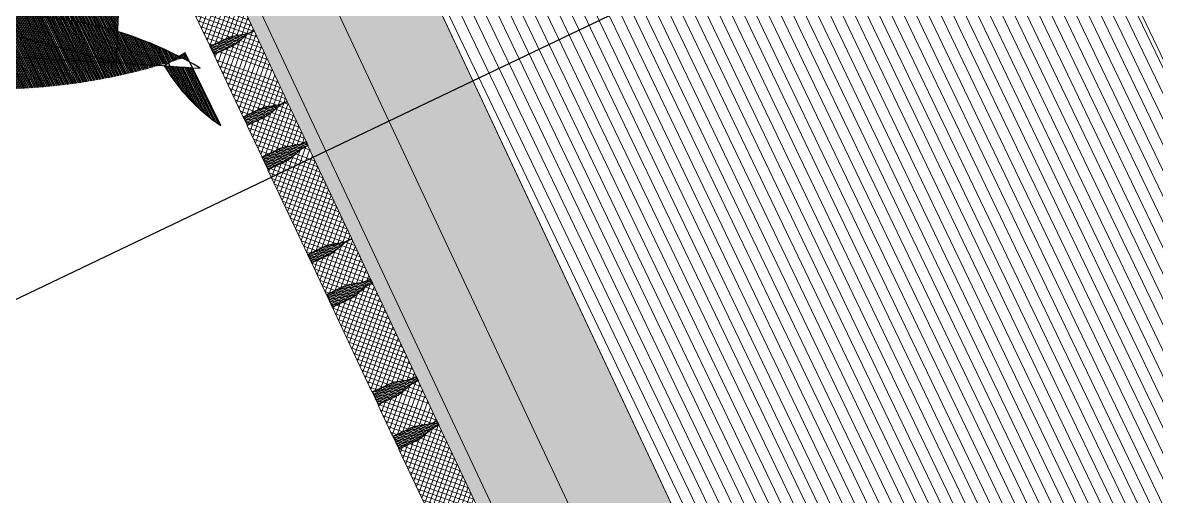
# Model space of a CAD drawing. Header units: metres. Extents: x 679304 to 680626, y 2747329 to 2750056.
# Drawn here: x 679517.434 to 679519.867, y 2747481.943 to 2747482.96 of the extents above; entities that cross this region are included whole.
import ezdxf

# ---------------------------------------------------------------- set-up
doc = ezdxf.new("R2010")
doc.units = ezdxf.units.M
doc.layers.add('-aux', color=50, linetype='Continuous', plot=False)
for name, color, linetype, lineweight in [('02-L-projecció', 6, 'Continuous', 5), ('02-L-seccionat', 4, 'Continuous', 5), ('3-TR Formigó', 252, 'Continuous', 0), ('3-TR terra compactada', 45, 'Continuous', 0), ('3-TR Tot-u', 37, 'Continuous', 0)]:
    doc.layers.add(name, color=color, linetype=linetype, lineweight=lineweight)
doc.layers.add('02-L-SEC-View 1', color=7, linetype='Continuous')
doc.layers.add('3-TR tot_u', color=8, linetype='Continuous', lineweight=5, true_color=0x787878)
doc.layers.add('EIT_3 TR sorra', color=9, linetype='Continuous', true_color=0xd8ceb0)
doc.layers.add('SL_TREE_PROSOPIS_CINERARIA', color=66, linetype='Continuous', true_color=0x5f7f00)
picture_1 = doc.add_image_def('image2.png', size_in_pixel=(716, 586))
pattern_1 = [(43.98579928974752, (48.00977347651496, -103.0676304618828), (0.0019272751255601, 0.0066038919240475), [0.0085328125000001, -0.0017065625, 0, -0.0017065625])]
pattern_2 = [(44.99999999999999, (32.84108297294006, -1.906154672149568), (-0.0067351920908019, 0.0067351920908019), []), (134.9999999999999, (32.84108297294006, -1.906154672149568), (-0.0067351920908019, -0.0067351920908019), [])]
pattern_3 = [(43.98579928974752, (47.68358356785029, -103.06508704531), (0.0019272751255601, 0.0066038919240475), [0.0085328125000001, -0.0017065625, 0, -0.0017065625])]
pattern_4 = [(360, (-2890.967729284815, -1231.398435838518), (-4e-16, 0.003175), [])]
pattern_5 = [(360, (-2888.447405126049, -1231.461885167921), (-4e-16, 0.003175), [])]
pattern_6 = [(360, (-2889.879779849909, -1231.418880007986), (-4e-16, 0.003175), [])]

# ---------------------------------------------------------------- blocks, each defined once
blk = doc.blocks.new('General Section WaterFalls')
at = {"layer": '3-TR Formigó'}
h = blk.add_hatch(dxfattribs=at)
h.set_pattern_fill('ANSI37', color=256, scale=0.003, angle=-18.27604261022104, style=0)
h.set_pattern_definition(pattern_2)
edge = h.paths.add_edge_path()
edge.add_line((77.05624733446166, -33.07512124394998), (77.05631123880637, -33.06692571439929))
edge.add_arc((77.00789515161885, -33.06654819613323), 0.0484175584946718, -0.4467466283651467, 15.55227254300524)
edge.add_line((77.05453996174037, -33.05356660671532), (77.04875521229322, -33.03278113534816))
edge.add_arc((77.1038075289689, -33.01745967613533), 0.0571445946602287, 179.5532509293158, 195.5522700439978, ccw=False)
edge.add_line((77.0466646719724, -33.01701411092654), (77.04698533001175, -32.97589008715031))
edge.add_line((77.04698532959446, -32.97589008649811), (77.04618814864735, -32.97588387099088))
edge.add_line((77.04618814913556, -32.97588387178257), (77.04619473005836, -32.97503982164255))
edge.add_line((77.04619472986087, -32.97503982135095), (76.84662934760293, -32.97348373821008))
edge.add_line((76.84662934718654, -32.97348373755813), (76.8466227649768, -32.97432778825392))
edge.add_line((76.8466227655299, -32.97432778961957), (76.84582558505225, -32.9743215708346))
edge.add_line((76.84582558507098, -32.97432157001458), (76.84550492688969, -33.01544559570553))
edge.add_arc((76.78836206905542, -33.01500003528782), 0.0571445945339037, -16.445762793266, -0.44674364543789125, ccw=False)
edge.add_line((76.84316877368838, -33.03117810306139), (76.83706060381743, -33.05187084523386))
edge.add_arc((76.88349730614571, -33.0655782232061), 0.0484175534240547, 163.5542355793744, 179.5532547029849)
edge.add_line((76.83508122386411, -33.06520070671104), (76.83501732058525, -33.07339623563294))
edge.add_line((76.83501732023433, -33.07339623547159), (77.05624733438516, -33.07512124333017))
h = blk.add_hatch(dxfattribs=at)
h.set_pattern_fill('ANSI37', color=256, scale=0.003, angle=-18.27604261022104, style=0)
h.set_pattern_definition(pattern_2)
edge = h.paths.add_edge_path()
edge.add_line((77.16120722936466, -33.07593965227716), (77.1612711342621, -33.06774412290901))
edge.add_arc((77.11285504233092, -33.0673666074872), 0.0484175634033132, -0.4467438658289859, 15.55227527998455)
edge.add_line((77.15949985617772, -33.05438501387835), (77.15371510669507, -33.03359954298986))
edge.add_arc((77.20876742014661, -33.01827808702365), 0.0571445906871269, 179.5532502593328, 195.5522693413966, ccw=False)
edge.add_line((77.15162456640974, -33.01783251995221), (77.15194522452416, -32.97670849669116))
edge.add_line((77.1519452240318, -32.9767084964551), (77.15114804274897, -32.97670227936581))
edge.add_line((77.15114804264158, -32.97670227987692), (77.1511546244842, -32.97585822955028))
edge.add_line((77.1511546256952, -32.97585822921246), (77.07785905967391, -32.97528671810626))
edge.add_line((77.07785905897617, -32.97528671799228), (77.07785247673095, -32.97613076916675))
edge.add_line((77.07785247685388, -32.97613076958806), (77.07705529556287, -32.97612454955367))
edge.add_line((77.07705529546365, -32.97612454951741), (77.07673463769312, -33.01724857730561))
edge.add_arc((77.01959179108962, -33.01680301502347), 0.0571445841313688, -16.44576432809248, -0.44674519530951784, ccw=False)
edge.add_line((77.07439848408103, -33.03298108186573), (77.0682903148024, -33.0536738252146))
edge.add_arc((77.11472701421008, -33.06738120457158), 0.0484175513716403, 163.5542329003365, 179.5532520194679)
edge.add_line((77.06631093425676, -33.06700368598104), (77.06624703175171, -33.07519921515849))
edge.add_line((77.06624703248961, -33.07519921427593), (77.16120722926696, -33.07593965168599))
h = blk.add_hatch(dxfattribs=at)
h.set_pattern_fill('ANSI37', color=256, scale=0.003, angle=-18.27604261022104, style=0)
h.set_pattern_definition(pattern_2)
edge = h.paths.add_edge_path()
edge.add_line((77.39243694022298, -33.07774263760075), (77.39250084456769, -33.06954710805006))
edge.add_arc((77.34408475831151, -33.06916959071532), 0.0484175586054961, -0.4467466705454594, 15.55227246631219)
edge.add_line((77.3907295675017, -33.05618800036609), (77.38494481805454, -33.03540252899893))
edge.add_arc((77.43999713566154, -33.02008107025176), 0.0571445944009922, 179.553250484846, 195.5522696561451, ccw=False)
edge.add_line((77.38285427819937, -33.01963550457731), (77.38317493623873, -32.97851148080108))
edge.add_line((77.3831749362871, -32.97851148108021), (77.38237775533999, -32.97850526557298))
edge.add_line((77.3823777558282, -32.97850526403636), (77.382384336751, -32.97766121389634))
edge.add_line((77.38238433655351, -32.97766121430323), (77.18281895429557, -32.97610513116236))
edge.add_line((77.18281895387916, -32.9761051312089), (77.18281237166944, -32.97694918190469))
edge.add_line((77.18281237175688, -32.97694918280468), (77.18201519127925, -32.97694296401971))
edge.add_line((77.18201519129798, -32.97694296389818), (77.18169453311666, -33.01806698958913))
edge.add_arc((77.12455167481674, -33.01762142917141), 0.0571445946447279, -16.445762796994018, -0.44674368117648555, ccw=False)
edge.add_line((77.17935837991536, -33.03379949741066), (77.17325021004443, -33.05449223958312))
edge.add_arc((77.21968691144139, -33.06819961732254), 0.0484175534240547, 163.5542355793744, 179.5532547029849)
edge.add_line((77.17127083055675, -33.06782210059464), (77.1712069272779, -33.07601762951654))
edge.add_line((77.17120692599563, -33.07601762888953), (77.39243694014648, -33.07774263674811))
h = blk.add_hatch(dxfattribs=at)
h.set_pattern_fill('ANSI37', color=256, scale=0.003, angle=-18.27604261022104, style=0)
h.set_pattern_definition(pattern_2)
edge = h.paths.add_edge_path()
edge.add_line((77.49739683466032, -33.07856104616076), (77.49746073955775, -33.07036551679261))
edge.add_arc((77.4490446485579, -33.06998800113797), 0.048417563292489, -0.4467438236486732, 15.55227535667759)
edge.add_line((77.49568946240468, -33.05700640659779), (77.48990471292205, -33.03622093570931))
edge.add_arc((77.54495702590793, -33.02089948020876), 0.0571445904278904, 179.553249814863, 195.5522689535439, ccw=False)
edge.add_line((77.48781417310238, -33.02045391360298), (77.48813483121678, -32.97932989034193))
edge.add_line((77.48813483072445, -32.97932989057154), (77.48733764944161, -32.97932367348224))
edge.add_line((77.48733764933422, -32.97932367329486), (77.48734423117685, -32.97847962296823))
edge.add_line((77.48734423145652, -32.9784796233289), (77.41404866543523, -32.97790811222269))
edge.add_line((77.41404866473749, -32.97790811117739), (77.41404208249227, -32.97875216235186))
edge.add_line((77.41404208308086, -32.97875216323883), (77.41324490178985, -32.97874594320444))
edge.add_line((77.41324490122497, -32.97874594246969), (77.41292424345444, -33.01986997025789))
edge.add_arc((77.35578139638528, -33.01942440960556), 0.0571445840205445, -16.445764324364518, -0.4467451595709804, ccw=False)
edge.add_line((77.41058809030801, -33.0356024755165), (77.40447992102938, -33.05629521886537))
edge.add_arc((77.45091662043706, -33.07000259868801), 0.0484175513567676, 163.5542323495689, 179.5532514948844)
edge.add_line((77.40250054048374, -33.06962507963181), (77.4024366379787, -33.07782060880926))
edge.add_line((77.40243663731962, -33.07782060862519), (77.49739683409696, -33.07856104603525))
h = blk.add_hatch(dxfattribs=at)
h.set_pattern_fill('ANSI37', color=256, scale=0.003, angle=-18.27604261022104, style=0)
h.set_pattern_definition(pattern_2)
edge = h.paths.add_edge_path()
edge.add_line((77.71862684981897, -33.08028605370783), (77.71869075416367, -33.07209052415713))
edge.add_arc((77.6702746679075, -33.07171300728806), 0.0484175586054961, -0.4467466705454594, 15.55227246631219)
edge.add_line((77.71691947756335, -33.05873141717166), (77.71113472811619, -33.0379459458045))
edge.add_arc((77.76618704525754, -33.02262448798865), 0.0571445946602287, 179.5532509293158, 195.5522700439978, ccw=False)
edge.add_line((77.70904418826103, -33.02217892091722), (77.70936484630039, -32.98105489714098))
edge.add_line((77.70936484634876, -32.98105489742011), (77.70856766540165, -32.98104868191288))
edge.add_line((77.70856766495854, -32.98104868223891), (77.70857424588132, -32.98020463209889))
edge.add_line((77.70857424521817, -32.98020463250578), (77.50900886296024, -32.97864854936491))
edge.add_line((77.50900886300951, -32.97864854871296), (77.50900228079978, -32.97949259940875))
edge.add_line((77.50900228088722, -32.9794926000759), (77.50820510040958, -32.97948638129093))
edge.add_line((77.50820510135964, -32.97948637977242), (77.50788444317833, -33.02061040546337))
edge.add_arc((77.45074158534408, -33.02016484597698), 0.0571445946447279, -16.445762796994018, -0.44674368117648555, ccw=False)
edge.add_line((77.50554828951135, -33.03634291421622), (77.49944011964043, -33.05703565638868))
edge.add_arc((77.54587682057172, -33.07074303366244), 0.0484175534240547, 163.5542355793744, 179.5532547029849)
edge.add_line((77.49746073968709, -33.0703655180987), (77.49739683640821, -33.0785610470206))
edge.add_line((77.49739683512598, -33.07856104662642), (77.71862684927682, -33.08028605448499))
h = blk.add_hatch(dxfattribs=at)
h.set_pattern_fill('ANSI37', color=256, scale=0.003, angle=-18.27604261022104, style=0)
h.set_pattern_definition(pattern_2)
edge = h.paths.add_edge_path()
edge.add_line((77.82358674425632, -33.08110446343198), (77.82365064915373, -33.07290893406384))
edge.add_arc((77.77523455768824, -33.0725314184092), 0.048417563292489, -0.4467438236486732, 15.55227535667759)
edge.add_line((77.82187937153503, -33.05954982480034), (77.81609462205238, -33.03876435391186))
edge.add_arc((77.87114693596959, -33.02344289724715), 0.0571445906871269, 179.5532502593328, 195.5522693413966, ccw=False)
edge.add_line((77.81400408130139, -33.02299733133987), (77.81432473941581, -32.98187330807882))
edge.add_line((77.8143247407861, -32.98187330691144), (77.81352755950327, -32.98186708982214))
edge.add_line((77.81352755939588, -32.98186709033326), (77.8135341412385, -32.98102304000662))
edge.add_line((77.81353414058685, -32.98102304036729), (77.74023857456557, -32.98045152926109))
edge.add_line((77.74023857433347, -32.98045152891428), (77.74023199208825, -32.98129558008875))
edge.add_line((77.74023199314252, -32.98129557957873), (77.73943481185151, -32.98128935954434))
edge.add_line((77.73943481128663, -32.98128936067224), (77.7391141535161, -33.02241338846044))
edge.add_arc((77.68197130598128, -33.02196782664396), 0.0571445840205445, -16.445764324364518, -0.4467451595709804, ccw=False)
edge.add_line((77.73677799943835, -33.03814589278772), (77.73066983015971, -33.05883863613659))
edge.add_arc((77.77710652956739, -33.07254601549357), 0.0484175513716403, 163.5542329003365, 179.5532520194679)
edge.add_line((77.72869045007974, -33.07216849690303), (77.72862654757469, -33.08036402608048))
edge.add_line((77.72862654738128, -33.08036402636208), (77.82358674415862, -33.08110446377214))
h = blk.add_hatch(dxfattribs=at)
h.set_pattern_fill('ANSI37', color=256, scale=0.003, angle=-18.27604261022104, style=0)
h.set_pattern_definition(pattern_2)
edge = h.paths.add_edge_path()
edge.add_line((77.9910728149116, -33.08241041144356), (77.99113671734159, -33.07421488175093))
edge.add_arc((77.94272063067181, -33.07383735710755), 0.0484175588259012, -0.4467548583182131, 15.55226428892074)
edge.add_line((77.98936544265598, -33.06085577327758), (77.9835806926561, -33.04007030172788))
edge.add_arc((78.03863300709052, -33.02474884362891), 0.0571445913681291, 179.553251521265, 195.5522705699352, ccw=False)
edge.add_line((77.98149015195668, -33.02430327888578), (77.98181080955386, -32.98317925496352))
edge.add_line((77.9818108100444, -32.98317925469019), (77.98101362858004, -32.98317303852174))
edge.add_line((77.98101362865418, -32.98317303927615), (77.98102021060735, -32.98232898898603))
edge.add_line((77.98102021077648, -32.98232898814604), (77.8351987723149, -32.98119196511546))
edge.add_line((77.83519877167419, -32.98119196575135), (77.83519219178993, -32.98203601868634))
edge.add_line((77.83519219141454, -32.98203601781279), (77.83439500946028, -32.98202979755937))
edge.add_line((77.83439501048997, -32.98202979844063), (77.8340743524233, -33.02315382564064))
edge.add_arc((77.77693150332198, -33.02270826185122), 0.0571445854768251, -16.4457662394492, -0.44674710053658373, ccw=False)
edge.add_line((77.83173819817603, -33.03888633055612), (77.82563002981722, -33.05957907371837))
edge.add_arc((77.87206672783941, -33.07328645512462), 0.0484175508169804, 163.5542296133312, 179.5532487454264)
edge.add_line((77.82365064928308, -33.07290893374011), (77.82358674519494, -33.08110446288514))
edge.add_line((77.82358674425632, -33.08110446343198), (77.99107281523855, -33.08241041187799))
h = blk.add_hatch(dxfattribs=at)
h.set_pattern_fill('ANSI37', color=256, scale=0.003, angle=-18.27604261022104, style=0)
h.set_pattern_definition(pattern_2)
edge = h.paths.add_edge_path()
edge.add_line((78.08603301411495, -33.08315085759387), (78.0860969176108, -33.07495532727244))
edge.add_arc((78.03768082801253, -33.07457781210542), 0.0484175617409496, -0.4467432331243982, 15.55227589592591)
edge.add_line((78.08432563999668, -33.06159621849656), (78.07854089091661, -33.04081074676024))
edge.add_arc((78.1335931988433, -33.02548928954639), 0.0571445858477103, 179.5532517960922, 195.5522709070236, ccw=False)
edge.add_line((78.0764503502287, -33.02504372503609), (78.07677100833902, -32.98391970030249))
edge.add_line((78.07677100878207, -32.983919700142), (78.07597382775583, -32.98391348264704))
edge.add_line((78.07597382739186, -32.98391348263249), (78.07598040927405, -32.98306943329972))
edge.add_line((78.07598040951416, -32.98306943336502), (78.00268484319673, -32.98249792167061))
edge.add_line((78.00268484232947, -32.98249792214483), (78.0026782609686, -32.98334197361136))
edge.add_line((78.00267826206982, -32.98334197374061), (78.00188108074333, -32.9833357541849))
edge.add_line((78.00188108021393, -32.98333575390279), (78.00156042155497, -33.02445977992639))
edge.add_arc((77.94441756326705, -33.02401421731338), 0.0571445959901842, -16.44576470835051, -0.44674558640332407, ccw=False)
edge.add_line((77.99922426743433, -33.04019228718244), (77.99311609774492, -33.06088502843405))
edge.add_arc((78.03955280361697, -33.0745924054645), 0.0484175573381641, 163.5542381880124, 179.5532572783804)
edge.add_line((77.99113671900705, -33.07421489059925), (77.99107281602025, -33.08241041863681))
edge.add_line((77.99107281537727, -33.08241041959263), (78.08603301403383, -33.08315085762333))
at = {"layer": '3-TR terra compactada'}
h = blk.add_hatch(dxfattribs=at)
h.set_pattern_fill('LINE', color=256, scale=0.0075)
h.set_pattern_definition([(360, (-1.593222050461918, -1.450000001117587), (0, 0.0238125), [])])
edge = h.paths.add_edge_path(flags=16)
edge.add_arc((87.91270721703766, -34.89102650922723), 0.0300000000000011, 0, 360)
h.paths.add_polyline_path([(60.86794612370431, -34.06345526850782), (60.86794612370431, -34.8165326055605), (77.28848761087283, -34.81653260439634), (77.28848760994151, -35.96653260430321), (94.02980208816007, -35.96653260337189), (94.02346620196477, -34.53352967253886), (88.77741158520803, -34.42881766473874), (88.7764219455421, -34.4783984052483), (88.67512278445065, -34.85645277681761), (84.06023222394288, -34.76436978625134), (83.96552849235012, -34.41241660504602), (83.95774579746649, -34.38224918977358), (83.95875280490145, -34.33179827523418), (79.98875382728875, -34.25026744417846), (79.98875382775441, -35.78771875007078), (77.43852502759546, -35.78771875007078), (77.43852502852678, -35.43748732609675), (78.61814005719498, -35.43770227907226), (78.05505687510595, -33.4629564518109), (67.10211191978306, -33.3788115279749), (67.01179703883827, -33.17811179091223), (66.85097349714488, -33.17687627975829), (63.56725041614845, -33.15126436809078), (63.56725041707978, -34.70336046814919), (61.01713174395263, -34.70336046768352), (61.0171317444183, -34.35336060426198), (62.10765844490379, -34.35336060402915), (61.58575402200222, -32.50950451311656), (50.68157043308019, -32.42573419259861), (50.59114177431911, -32.2250335814897), (50.42511908290908, -32.2237581287045), (47.14811543934047, -32.19819437991828), (47.14721526950597, -33.38156245509163), (44.99754665372893, -33.38156245509163), (44.99754665279761, -33.03156259073876), (45.56926759378984, -33.03156259120442), (45.14311256445944, -31.55625739693642), (34.2616229839623, -31.47266142093577), (34.17091776337475, -31.2719586850144), (34.00475173024461, -31.27068213094026), (30.72633214015514, -31.24511096207425), (30.72633214108646, -32.37863686797209), (28.57621343620122, -32.37863686820492), (28.57621343526989, -32.02863700361922), (29.14793437626213, -32.02863700361922), (28.72177934786305, -30.55333180958405), (17.8412764519453, -30.4697434140835), (17.68143947003409, -31.50181839196012), (28.27606689184904, -31.50181839149445), (28.27606689091772, -32.61037793336436), (44.44740463607013, -32.61037793196738), (44.44740463700145, -34.06345526920631)])
at = {"layer": '3-TR Tot-u'}
h = blk.add_hatch(dxfattribs=at)
h.set_pattern_fill('EARTH', color=256, scale=0.005, angle=-84.07414778341365)
h.set_pattern_definition([(275.9258522165863, (77.13697146251798, -24.04769780486822), (0.0348582512672567, -0.0283024260194916), [0.03175, -0.03175]), (275.9258522165863, (77.14881408959627, -24.04646858759225), (0.0348582512672567, -0.0283024260194916), [0.03175, -0.03175]), (275.9258522165863, (77.16065671667457, -24.04523937008344), (0.0348582512672567, -0.0283024260194916), [0.03175, -0.03175]), (5.925852216586345, (77.16501399874687, -24.04877717373893), (0.0283024260194916, 0.0348582512672567), [0.03175, -0.03175]), (5.925852216586345, (77.16624321555719, -24.06061980058439), (0.0283024260194916, 0.0348582512672567), [0.03175, -0.03175]), (5.925852216586345, (77.16747243283316, -24.07246242766269), (0.0283024260194916, 0.0348582512672567), [0.03175, -0.03175])])
h.paths.add_polyline_path([(67.01179703883827, -33.17811179091223), (67.10211191978306, -33.3788115279749), (78.05505687510595, -33.4629564518109), (78.8385478113778, -33.468975543743), (78.83854823606089, -33.26896964525804)])
at = {"layer": '3-TR tot_u'}
h = blk.add_hatch(dxfattribs=at)
h.set_pattern_fill('AR-CONC', color=256, scale=0.00025, angle=90.27678088138285)
h.set_pattern_definition([(158.5528234916038, (32.84110989002511, -1.956058996263891), (-0.0107141402033441, 0.0444470353765646), [0.0047625, -0.0523874999999999]), (103.5528234916037, (32.84110989002511, -1.956058996263891), (-0.042478511822929, -0.0235505220209913), [0.00381, -0.0419101460424999]), (209.0042681916038, (32.84021704876796, -1.952355089364573), (-0.0531926501422366, 0.0208965138611374), [0.0040475022, -0.0445225611499999]), (154.7370234916037, (32.82906990079209, -1.960099867545068), (-0.0115985479610558, 0.0675920588494506), [0.00714375, -0.0785812499999999]), (205.1883811016037, (32.82810335047543, -1.954467203235253), (-0.0775261334246027, 0.036585164494883), [0.006071255785, -0.0667839020399999]), (99.73697466160377, (32.82906990079209, -1.960099867545068), (-0.0775261334227856, 0.036585164499046), [0.0057149917675, -0.0628649329799999]), (129.5528234916037, (32.83005946315825, -1.953069656156003), (0.0121775151173545, 0.0440684300330318), [0.0047625, -0.0523875]), (74.55282349160389, (32.83005946315825, -1.953069656156003), (-0.0485699864642681, -3.6222662037e-06), [0.00381, -0.0419099999999999]), (180.0042684916038, (32.8310742569156, -1.949397285934537), (-0.0363924715453394, 0.0440648076110835), [0.0040475022, -0.0445224844]), (146.0528234916037, (32.84110989002511, -1.956058996263891), (-0.0202858755293875, -0.0059938829911168), [0, -0.041402, 0, -0.042545, 0, -0.04206875]), (116.0528234916039, (32.84110989002511, -1.956058996263891), (-0.0290587158829416, 0.0078679387732416), [0, -0.024257, 0, -0.0404494999999999, 0, -0.01603375]), (76.05282349160386, (32.8456154614687, -1.969483585096895), (-0.0094277576651399, 0.0325917034802938), [0, -0.0158749999999999, 0, -0.0495299999999999, 0, -0.0657224999999997]), (66.05282349160387, (32.84763589780778, -1.975503579946234), (-0.0178091657507202, 0.033085210695806), [0, -0.0206375, 0, -0.032893, 0, -0.0466725])])
h.paths.add_polyline_path([(67.01179703883827, -33.17811179091223), (78.83854823606089, -33.26896964525804), (78.83851596619932, -33.0877172886394), (78.33694454329088, -33.08771506906487), (78.32469015056267, -33.11501755425707), (66.94360577082261, -33.02758349198848)])
at = {"layer": 'EIT_3 TR sorra'}
h = blk.add_hatch(dxfattribs=at)
h.set_pattern_fill('ANSI36', color=256, scale=0.001075, angle=-1.014200710252469, style=0, double=1)
h.set_pattern_definition([(43.98579928974752, (47.34739396208897, -103.0624656509608), (0.0019272751255601, 0.0066038919240475), [0.0085328125000001, -0.0017065625, 0, -0.0017065625])])
edge = h.paths.add_edge_path()
edge.add_line((77.06624700454995, -33.07520271325484), (77.05624731057802, -33.07512474247005))
edge.add_line((77.05624730978161, -33.07512474106625), (77.05631121187997, -33.06692921126409))
edge.add_arc((77.00789513159543, -33.06655169092119), 0.0484175527940736, -0.4467514048749425, 15.55226774490095)
edge.add_line((77.05453993659467, -33.05357010639273), (77.04875518709974, -33.03278463108661))
edge.add_arc((77.10380749683827, -33.01746317278594), 0.0571445873641418, 179.5532512957519, 195.5522704501285, ccw=False)
edge.add_line((77.04666464682668, -33.01701760757715), (77.04698533264337, -32.97589008662438))
edge.add_line((77.04698533238843, -32.97589008626528), (77.07705529680524, -32.97612455237189))
edge.add_line((77.07705529686064, -32.97612455300987), (77.07673461008864, -33.01725207462793))
edge.add_arc((77.01959175569937, -33.01680651167408), 0.0571445907335047, -16.445765473899826, -0.44674634346989706, ccw=False)
edge.add_line((77.07439845567569, -33.03298458154313), (77.06829028734829, -33.05367732275416))
edge.add_arc((77.11472698114812, -33.06738470075652), 0.0484175461207508, 163.5542325475676, 179.5532516927069)
edge.add_line((77.06631090771407, -33.06700718170032), (77.06624700429327, -33.07520271253693))
edge.add_line((77.06624700454995, -33.07520271325484), (77.05624731057802, -33.07512474247005))
h = blk.add_hatch(dxfattribs=at)
h.set_pattern_fill('ANSI36', color=256, scale=0.001075, angle=-1.014200710252469, style=0, double=1)
h.set_pattern_definition([(43.98579928974752, (47.45235385606065, -103.0632840609178), (0.0019272751255601, 0.0066038919240475), [0.0085328125000001, -0.0017065625, 0, -0.0017065625])])
edge = h.paths.add_edge_path()
edge.add_line((77.17120689852163, -33.07602112228051), (77.16120720454971, -33.07594315149572))
edge.add_line((77.16120720468462, -33.0759431514889), (77.16127110678298, -33.06774762168674))
edge.add_arc((77.11285502603278, -33.06737010041252), 0.0484175527940736, -0.4467514048749425, 15.55226774490095)
edge.add_line((77.15949983056635, -33.05438851565123), (77.15371508107144, -33.03360304034511))
edge.add_arc((77.20876739080995, -33.01828158367425), 0.0571445873641418, 179.5532512957519, 195.5522704501285, ccw=False)
edge.add_line((77.15162454126403, -33.01783601846546), (77.15194522708072, -32.97670849751269))
edge.add_line((77.15194522729144, -32.97670849785209), (77.18201519170825, -32.9769429639587))
edge.add_line((77.18201519129798, -32.97694296366535), (77.18169450452598, -33.01807048528342))
edge.add_arc((77.12455165060237, -33.01762492163107), 0.0571445906226804, -16.445765470171693, -0.44674630773130275, ccw=False)
edge.add_line((77.1793583505787, -33.03380299033597), (77.1732501822513, -33.054495731547))
edge.add_arc((77.21968687605111, -33.06820310978219), 0.0484175462371067, 163.5542325431677, 179.5532516505266)
edge.add_line((77.17127080215141, -33.06782559142448), (77.17120689873062, -33.07602112226109))
edge.add_line((77.17120689852163, -33.07602112228051), (77.16120720454971, -33.07594315149572))
h = blk.add_hatch(dxfattribs=at)
h.set_pattern_fill('ANSI36', color=256, scale=0.001075, angle=-1.014200710252469, style=0, double=1)
h.set_pattern_definition(pattern_3)
edge = h.paths.add_edge_path()
edge.add_line((77.40243661077693, -33.07782410643995), (77.39243691680501, -33.07774613565516))
edge.add_line((77.39243691647425, -33.07774613564834), (77.39250081857261, -33.06955060584618))
edge.add_arc((77.34408473735675, -33.06917308457196), 0.0484175527940736, -0.4467514048749425, 15.55226774490095)
edge.add_line((77.39072954282165, -33.056191499345), (77.38494479332674, -33.03540602403888))
edge.add_arc((77.43999710353091, -33.02008456690237), 0.0571445876233784, 179.5532517402217, 195.5522708379812, ccw=False)
edge.add_line((77.38285425305367, -33.01963900099508), (77.38317493887035, -32.97851148004232))
edge.add_line((77.38317493814975, -32.97851148061454), (77.41324490256656, -32.97874594672116))
edge.add_line((77.41324490308762, -32.9787459471263), (77.41292421631562, -33.01987346874437))
edge.add_arc((77.35578136285766, -33.01942790579051), 0.0571445906226804, -16.445765470171693, -0.44674630773130275, ccw=False)
edge.add_line((77.41058806190267, -33.0356059751939), (77.40447989357527, -33.05629871640493))
edge.add_arc((77.45091658784077, -33.07000609440729), 0.0484175462371067, 163.5542325431677, 179.5532516505266)
edge.add_line((77.40250051300973, -33.06962857488543), (77.40243660958893, -33.07782410572204))
edge.add_line((77.40243661077693, -33.07782410643995), (77.39243691680501, -33.07774613565516))
h = blk.add_hatch(dxfattribs=at)
h.set_pattern_fill('ANSI36', color=256, scale=0.001075, angle=-1.014200710252469, style=0, double=1)
h.set_pattern_definition(pattern_3)
edge = h.paths.add_edge_path()
edge.add_line((77.49739681137724, -33.07856454444118), (77.49746071310851, -33.07036901500818))
edge.add_arc((77.44904462760314, -33.0699914987199), 0.0484175570857096, -0.4467455132575356, 15.55227354001481)
edge.add_line((77.495689435862, -33.05700990697369), (77.48990468780416, -33.03622443214217))
edge.add_arc((77.54495700215921, -33.02090297592804), 0.0571445922035584, 179.5532497589926, 195.5522688845016, ccw=False)
edge.add_line((77.48781414842233, -33.02045740839094), (77.48813483431816, -32.97932988942591))
edge.add_line((77.48813483351842, -32.97932989010587), (77.5082051026368, -32.97948638498962))
edge.add_line((77.50820510275662, -32.97948638442904), (77.50788441554245, -33.02061390590107))
edge.add_arc((77.45074156718329, -33.02016834262758), 0.0571445854768251, -16.4457662394492, -0.44674710053658373, ccw=False)
edge.add_line((77.50554826157168, -33.03634641109966), (77.49944009313373, -33.05703915227417))
edge.add_arc((77.5458767907694, -33.07074653590098), 0.0484175505247778, 163.554227419061, 179.553246562732)
edge.add_line((77.49746071128175, -33.07036901265383), (77.49739681011138, -33.07856454521445))
h = blk.add_hatch(dxfattribs=at)
h.set_pattern_fill('ANSI36', color=256, scale=0.001075, angle=-1.014200710252469, style=0, double=1)
h.set_pattern_definition(pattern_1)
edge = h.paths.add_edge_path()
edge.add_line((77.72862651990727, -33.08036752371118), (77.71862682593535, -33.08028955292639))
edge.add_line((77.71862682607025, -33.0802895524539), (77.71869072816861, -33.07209402265175))
edge.add_arc((77.67027464648709, -33.0717165004462), 0.0484175527940736, -0.4467514048749425, 15.55226774490095)
edge.add_line((77.71691945195198, -33.05873491615057), (77.71113470245707, -33.03794944084445))
edge.add_arc((77.76618701312691, -33.0226279841736), 0.0571445873641418, 179.5532512957519, 195.5522704501285, ccw=False)
edge.add_line((77.70904416264966, -33.02218241943047), (77.70936484846635, -32.98105489847769))
edge.add_line((77.70936484821141, -32.9810548981186), (77.73943481262822, -32.98128936422521))
edge.add_line((77.73943481268361, -32.98128936439753), (77.73911412591161, -33.02241688601559))
edge.add_arc((77.68197127245367, -33.02197132213041), 0.0571445906226804, -16.445765470171693, -0.44674630773130275, ccw=False)
edge.add_line((77.73677797196433, -33.03814939176664), (77.73066980363693, -33.05884213297766))
edge.add_arc((77.7771064969711, -33.0725495107472), 0.0484175462371067, 163.5542325431677, 179.5532516505266)
edge.add_line((77.72869042260572, -33.07217199262232), (77.72862651918493, -33.08036752345893))
edge.add_line((77.72862651990727, -33.08036752371118), (77.71862682593535, -33.08028955292639))
h = blk.add_hatch(dxfattribs=at)
h.set_pattern_fill('ANSI36', color=256, scale=0.001075, angle=-1.014200710252469, style=0, double=1)
h.set_pattern_definition(pattern_1)
edge = h.paths.add_edge_path()
edge.add_line((77.82358672097325, -33.08110796147957), (77.8236506227045, -33.07291243204658))
edge.add_arc((77.77523453719914, -33.07253491505981), 0.0484175569431325, -0.4467460378408971, 15.55227308225352)
edge.add_line((77.821879345458, -33.05955332447775), (77.81609459740015, -33.03876784964623))
edge.add_arc((77.87114691222087, -33.02344639273361), 0.0571445922035584, 179.5532497589926, 195.5522688845016, ccw=False)
edge.add_line((77.814004057087, -33.02300082542934), (77.81432474298283, -32.9818733064643))
edge.add_line((77.81432474311441, -32.98187330644578), (77.83439501223279, -32.98202980132952))
edge.add_line((77.83439501281828, -32.98202980239876), (77.8340743256041, -33.02315732387079))
edge.add_arc((77.77693147631362, -33.02271175989881), 0.0571445856194023, -16.445765772794118, -0.4467466560666935, ccw=False)
edge.add_line((77.83173817023635, -33.03888982790522), (77.8256300017984, -33.05958256907974))
edge.add_arc((77.87206669943407, -33.07328995363787), 0.0484175505099052, 163.5542268682935, 179.5532460381486)
edge.add_line((77.82365062087774, -33.07291243039072), (77.82358671970738, -33.08110796295134))
h = blk.add_hatch(dxfattribs=at)
h.set_pattern_fill('ANSI36', color=256, scale=0.001075, angle=-1.014200710252469, style=0, double=1)
h.set_pattern_definition(pattern_1)
edge = h.paths.add_edge_path()
edge.add_line((77.99107279023156, -33.08241390855983), (77.99113669369193, -33.07421837871709))
edge.add_arc((77.94272061204536, -33.07384086051025), 0.0484175525412939, -0.4467478355714436, 15.55227133748934)
edge.add_line((77.98936541611329, -33.06085927225649), (77.98358066809092, -33.0400737969463))
edge.add_arc((78.03863298380747, -33.02475233562291), 0.0571445943123871, 179.5532539535203, 195.5522730879312, ccw=False)
edge.add_line((77.98149012727661, -33.02430677320808), (77.98181081398174, -32.98317925401992))
edge.add_line((77.98181081283838, -32.9831792539917), (78.00188108155822, -32.98333575119581))
edge.add_line((78.00188108254224, -32.98333575134166), (78.00156039576207, -33.02446327001464))
edge.add_arc((77.94441753532737, -33.02401770581492), 0.0571445973673935, -16.445766153051807, -0.4467470114216212, ccw=False)
edge.add_line((77.9992242413573, -33.04019577754662), (77.99311607306538, -33.06088851827896))
edge.add_arc((78.03955276310444, -33.07459590025246), 0.0484175437761339, 163.5542276742587, 179.5532468264947)
edge.add_line((77.99113669199869, -33.07421837747097), (77.99107278946224, -33.08241390859964))
h = blk.add_hatch(dxfattribs=at)
h.set_pattern_fill('ANSI36', color=256, scale=0.001075, angle=-1.014200710252469, style=0, double=1)
h.set_pattern_definition([(62.26184189996857, (100.9186053201556, 214.9879540679976), (-0.0002408934137097, 0.0068751544213446), [0.0085328125000001, -0.0017065625, 0, -0.0017065625])])
h.paths.add_polyline_path([(66.94360577082261, -33.02758349198848), (78.32469014963135, -33.11501755425707), (78.3369145868346, -33.08511050045491), (66.94356673629954, -32.99634237657301)])
at = {"layer": '-aux'}
for points in [[(77.06624700454995, -33.07520271325484), (77.05624730978161, -33.07512474106625), (77.0563112120144, -33.06692921184004, 0.0699225111475427), (77.05453993659467, -33.05357010639273), (77.04875518707559, -33.03278463007882, -0.0699225111480096), (77.04666464682668, -33.01701760757715), (77.04698533238843, -32.97589008626528), (77.07705529686064, -32.97612455300987), (77.0767346099019, -33.01725207502022, -0.0699225111484148), (77.07439845567569, -33.03298458154313), (77.06829028762877, -33.05367732280866, 0.0699225111479849), (77.06631090771407, -33.06700718170032), (77.06624700454995, -33.07520271325484), (77.05624730978161, -33.07512474106625)], [(77.17120689852163, -33.07602112228051), (77.16120720468462, -33.0759431514889), (77.16127110645174, -33.06774762202986, 0.0699225111475427), (77.15949983056635, -33.05438851565123), (77.15371508151291, -33.03360303933732, -0.0699225111480096), (77.15162454126403, -33.01783601846546), (77.15194522729144, -32.97670849785209), (77.18201519129798, -32.97694296366535), (77.18169450433925, -33.01807048497721, -0.0699225111484148), (77.1793583505787, -33.03380299033597), (77.17325018206611, -33.05449573229998, 0.0699225111479849), (77.17127080215141, -33.06782559142448), (77.17120689852163, -33.07602112228051), (77.16120720468462, -33.0759431514889)], [(77.40243661077693, -33.07782410643995), (77.39243691647425, -33.07774613564834), (77.39250081824137, -33.06955060549081, 0.0699225111475427), (77.39072954282165, -33.056191499345), (77.38494479237124, -33.03540602419526, -0.0699225111480096), (77.38285425305367, -33.01963900099508), (77.38317493814975, -32.97851148061454), (77.41324490308762, -32.9787459471263), (77.41292421612889, -33.01987346820534, -0.0699225111484148), (77.41058806190267, -33.0356059751939), (77.40447989385575, -33.05629871645943, 0.0699225111479849), (77.40250051300973, -33.06962857488543), (77.40243661077693, -33.07782410643995), (77.39243691647425, -33.07774613564834)], [(77.49739681044593, -33.078564546071), (77.49739681137724, -33.07856454444118), (77.49746071314439, -33.07036901451648, 0.0699225111475427), (77.495689435862, -33.05700990697369), (77.48990468680859, -33.03622443275526, -0.0699225111480096), (77.48781414842233, -33.02045740839094), (77.48813483351842, -32.97932989010587), (77.50820510275662, -32.97948638442904), (77.50788441533223, -33.02061390667223, -0.0699225111484148), (77.50554826157168, -33.03634641109966), (77.49944009305909, -33.05703915213235, 0.0699225111479849), (77.49746071128175, -33.07036901265383), (77.49739681044593, -33.078564546071), (77.49739681137724, -33.07856454444118)], [(77.72862651990727, -33.08036752371118), (77.71862682607025, -33.0802895524539), (77.71869072830305, -33.07209402322769, 0.0699225111475427), (77.71691945195198, -33.05873491615057), (77.71113470336422, -33.0379494400695, -0.0699225111480096), (77.70904416264966, -33.02218241943047), (77.70936484821141, -32.9810548981186), (77.73943481268361, -32.98128936439753), (77.73911412572488, -33.02241688594222, -0.0699225111484148), (77.73677797196433, -33.03814939176664), (77.73066980345175, -33.05884213279933, 0.0699225111479849), (77.72869042260572, -33.07217199262232), (77.72862651990727, -33.08036752371118), (77.71862682607025, -33.0802895524539)], [(77.82358671911061, -33.08110796194524), (77.82358672097325, -33.08110796147957), (77.82365062274037, -33.07291243085638, 0.0699225111475427), (77.821879345458, -33.05955332447775), (77.81609459640458, -33.03876784956083, -0.0699225111480096), (77.814004057087, -33.02300082542934), (77.81432474311441, -32.98187330644578), (77.83439501281828, -32.98202980239876), (77.83407432492822, -33.02315732347779, -0.0699225111484148), (77.83173817023635, -33.03888982790522), (77.82563000218941, -33.05958256986924, 0.0699225111479849), (77.82365062087774, -33.07291243039072), (77.82358671911061, -33.08110796194524), (77.82358672097325, -33.08110796147957)], [(77.99107278930023, -33.08241390902549), (77.99107279023156, -33.08241390855983), (77.99113669293001, -33.07421837863512, 0.0699225111475427), (77.98936541611329, -33.06085927225649), (77.98358066845685, -33.04007379687391, -0.0699225111480096), (77.98149012727661, -33.02430677320808), (77.98181081283838, -32.9831792539917), (78.00188108254224, -32.98333575134166), (78.00156039604917, -33.02446326985955, -0.0699225111484148), (77.9992242413573, -33.04019577754662), (77.99311607237905, -33.06088851857931, 0.0699225111479849), (77.99113669199869, -33.07421837747097), (77.99107278930023, -33.08241390902549), (77.99107279023156, -33.08241390855983)]]:
    blk.add_lwpolyline(points, format="xyb", dxfattribs=at)
at = {"layer": '02-L-projecció'}
for points in [[(88.77741158520803, -34.42881766473874), (94.02346620196477, -34.53352967253886), (94.02980208816007, -35.96653260337189), (77.28848760994151, -35.96653260430321), (77.28848761087283, -34.81653260439634), (60.86794612370431, -34.8165326055605)], [(63.56725041614845, -33.15126436809078), (66.85097349714488, -33.17687627975829), (67.01179703883827, -33.17811179091223), (67.10211191978306, -33.3788115279749), (78.05505687510595, -33.4629564518109), (78.61814005719498, -35.43770227907226), (77.43852502852678, -35.43748732609675), (77.43852502759546, -35.78771875007078), (79.98875382775441, -35.78771875007078), (79.98875382728875, -34.25026744417846), (83.96552851935849, -34.3319335191045)], [(66.94360577082261, -33.02758349198848), (78.32469015056267, -33.11501755425707), (78.33697699988261, -33.08771344600245)], [(63.56722230277956, -33.15126161300578), (78.83854823606089, -33.26896964525804)], [(67.10211191978306, -33.3788115279749), (78.83854789985344, -33.46897554397583)]]:
    blk.add_lwpolyline(points, dxfattribs=at)
at = {"layer": '02-L-seccionat'}
for points in [[(77.05624733446166, -33.07512124394998), (77.05631123902276, -33.06692571425811, 0.0699225111487571), (77.05453996174037, -33.05356660671532), (77.04875521315262, -33.03278113435954, -0.0699225111482901), (77.0466646719724, -33.01701411092654), (77.04698532959446, -32.97589008649811), (77.04618814913556, -32.97588387178257), (77.04619472986087, -32.97503982135095), (76.84662934718654, -32.97348373755813), (76.8466227655299, -32.97432778961957), (76.84582558507098, -32.97432157001458), (76.8455049265176, -33.0154455951415, -0.0699225111482901), (76.84316877368838, -33.03117810306139), (76.83706060377881, -33.05187084595673, 0.0699225111487571), (76.83508122386411, -33.06520070671104), (76.83501732023433, -33.07339623547159)], [(77.16120722936466, -33.07593965227716), (77.16127113392577, -33.06774412398227, 0.0699225111487571), (77.15949985617772, -33.05438501387835), (77.15371510665864, -33.03359954338521, -0.0699225111482901), (77.15162456640974, -33.01783251995221), (77.1519452240318, -32.9767084964551), (77.15114804264158, -32.97670227987692), (77.1511546256952, -32.97585822921246), (77.07785905897617, -32.97528671799228), (77.07785247685388, -32.97613076958806), (77.07705529546365, -32.97612454951741), (77.07673463784158, -33.0172485774383, -0.0699225111482901), (77.07439848408103, -33.03298108186573), (77.06829031510279, -33.05367382522673, 0.0699225111487571), (77.06631093425676, -33.06700368598104), (77.06624703248961, -33.07519921427593)], [(77.39243694022298, -33.07774263760075), (77.39250084524974, -33.06954710790888, 0.0699225111487571), (77.3907295675017, -33.05618800036609), (77.38494481891394, -33.03540252847597, -0.0699225111482901), (77.38285427819937, -33.01963550457731), (77.3831749362871, -32.97851148108021), (77.3823777558282, -32.97850526403636), (77.38238433655351, -32.97766121430323), (77.18281895387916, -32.9761051312089), (77.18281237175688, -32.97694918280468), (77.18201519129798, -32.97694296389818), (77.18169453321023, -33.01806698925793, -0.0699225111482901), (77.17935837991536, -33.03379949741066), (77.17325020954013, -33.05449223937467, 0.0699225111487571), (77.17127083055675, -33.06782210059464), (77.17120692599563, -33.07601762888953)], [(77.49739683466032, -33.07856104616076), (77.49746074015275, -33.07036551716738, 0.0699225111487571), (77.49568946240468, -33.05700640659779), (77.48990471241996, -33.03622093703598, -0.0699225111482901), (77.48781417310238, -33.02045391360298), (77.48813483072445, -32.97932989057154), (77.48733764933422, -32.97932367329486), (77.48734423145652, -32.9784796233289), (77.41404866473749, -32.97790811117739), (77.41404208308086, -32.97875216323883), (77.41324490122497, -32.97874594246969), (77.41292424406856, -33.01986997085624, -0.0699225111482901), (77.41058809030801, -33.0356024755165), (77.4044799208641, -33.05629521911033, 0.0699225111487571), (77.40250054048374, -33.06962507963181), (77.40243663731962, -33.07782060862519)], [(77.71862684981897, -33.08028605370783), (77.71869075484572, -33.07209052424878, 0.0699225111487571), (77.71691947756335, -33.05873141717166), (77.71113472711295, -33.03794594551437, -0.0699225111482901), (77.70904418826103, -33.02217892091722), (77.70936484634876, -32.98105489742011), (77.70856766495854, -32.98104868223891), (77.70857424521817, -32.98020463250578), (77.50900886300951, -32.97864854871296), (77.50900228088722, -32.9794926000759), (77.50820510135964, -32.97948637977242), (77.5078844432719, -33.0206104060635, -0.0699225111482901), (77.50554828951135, -33.03634291421622), (77.49944011913612, -33.0570356559474, 0.0699225111487571), (77.49746073968709, -33.0703655180987), (77.49739683512598, -33.07856104662642)], [(77.82358674425632, -33.08110446343198), (77.82365064881742, -33.07290893397294, 0.0699225111487571), (77.82187937153503, -33.05954982480034), (77.81609462201595, -33.03876435337588, -0.0699225111482901), (77.81400408130139, -33.02299733133987), (77.8143247407861, -32.98187330691144), (77.81352755939588, -32.98186709033326), (77.81353414058685, -32.98102304036729), (77.74023857433347, -32.98045152891428), (77.74023199314252, -32.98129557957873), (77.73943481128663, -32.98128936067224), (77.7391141531989, -33.02241338696331, -0.0699225111482901), (77.73677799943835, -33.03814589278772), (77.7306698304601, -33.05883863591589, 0.0699225111487571), (77.72869045007974, -33.07216849690303), (77.72862654738128, -33.08036402636208)], [(77.9910728149116, -33.08241041144356), (77.99113671761006, -33.07421488221735, 0.0699225111487571), (77.98936544265598, -33.06085577327758), (77.98358069267123, -33.04007030231878, -0.0699225111482901), (77.98149015195668, -33.02430327888578), (77.9818108100444, -32.98317925469019), (77.98101362865418, -32.98317303927615), (77.98102021077648, -32.98232898814604), (77.83519877167419, -32.98119196575135), (77.83519219141454, -32.98203601781279), (77.83439501048997, -32.98202979844063), (77.83407435193658, -33.02315382566303, -0.0699225111482901), (77.83173819817603, -33.03888633055612), (77.8256300301291, -33.05957907391712, 0.0699225111487571), (77.82365064928308, -33.07290893374011), (77.82358674425632, -33.08110446343198)], [(78.08603301411495, -33.08315085759387), (78.08609691774473, -33.07495532697067, 0.0699225111487571), (78.08432563999668, -33.06159621849656), (78.07854089094326, -33.0408107470721, -0.0699225111482901), (78.0764503502287, -33.02504372503609), (78.07677100878207, -32.983919700142), (78.07597382739186, -32.98391348263249), (78.07598040951416, -32.98306943336502), (78.00268484232947, -32.98249792214483), (78.00267826206982, -32.98334197374061), (78.00188108021393, -32.98333575390279), (78.00156042166054, -33.02445977972821, -0.0699225111482901), (77.99922426743433, -33.04019228718244), (77.99311609799042, -33.06088502844796, 0.0699225111487571), (77.99113671900705, -33.07421489059925), (77.99107281537727, -33.08241041959263)]]:
    blk.add_lwpolyline(points, format="xyb", close=True, dxfattribs=at)
blk = doc.blocks.new('prospopis cineraria')
image = blk.add_image(picture_1, insert=(-4.000086040761157, 0), size_in_units=(7.410607290773175, 6.065105967029442))
image.dxf.flags = 15
blk = doc.blocks.new('p7')
h = blk.add_hatch()
h.set_pattern_fill('LINE', color=254, scale=0.001, angle=8.0277e-12)
h.set_pattern_definition([(360, (-2893.805496338772, -1233.101420452788), (-4e-16, 0.003175), [])])
edge = h.paths.add_edge_path()
edge.add_line((-0.0261121877847472, 0.749003624213401), (-0.0875610864909504, 0.7608430867630886))
edge.add_arc((-1.492771759541938, 0.788013482768065), 1.405473321653, -14.87754200449291, -1.1077022589811918, ccw=False)
edge.add_arc((-0.1755567440536652, 0.516078511412843), 0.0979821855035644, -147.44027062889973, -65.17197474409062, ccw=False)
edge.add_arc((-0.5435355500244441, 0.6331790652404834), 0.3321056583685717, -30.75584895978497, -7.30852550663222)
edge.add_arc((0.7285934818228271, 0.2727024312123376), 0.9949841535464047, 148.309813890575, 161.347175803632, ccw=False)
edge.add_arc((-0.0687128795766512, 0.7788627992631519), 0.0520229668944539, -35.02693105335783, 161.4727499259114, ccw=False)
h = blk.add_hatch()
h.set_pattern_fill('LINE', color=253, scale=0.001, angle=8.0277e-12)
h.set_pattern_definition(pattern_4)
edge = h.paths.add_edge_path()
edge.add_ellipse((-0.0905581690803956, 0.7239433183826804), major_axis=(0.0355894460036039, 0.1048191748532625), ratio=0.5224636833886533, start_angle=-79.12725278903153, end_angle=252.4739126623658)
edge.add_line((-0.0423182021036155, 0.6885333631810227), (-0.0806322820044443, 0.7114024678110127))
edge.add_line((-0.0806322794751395, 0.7114024668378534), (-0.0325139908404708, 0.7159083943558926))
h = blk.add_hatch()
h.set_pattern_fill('LINE', color=251, scale=0.001, angle=8.0277e-12)
h.set_pattern_definition(pattern_4)
h.paths.add_polyline_path([(-0.1556645507762369, 0.5894832388562464, 0.2004910315331053), (-0.2213496431504609, 0.5552042449285182, 0.0499088289550159), (-0.2013821232762893, 0.3366157870279949, -0.0490089185997768)])
h = blk.add_hatch()
h.set_pattern_fill('LINE', color=256, scale=0.001, angle=8.0277e-12)
h.set_pattern_definition(pattern_5)
h.paths.add_polyline_path([(-0.1489714668468878, 0.5898207191073653, 0.017438921871755), (-0.1556645507762369, 0.5894832388562464, 0.0490089185997776), (-0.2013821232762893, 0.3366157870279949, 0.0425261357607067), (-0.1504106161046366, 0.1565335092059286, 0.077459532445063)])
h = blk.add_hatch()
h.set_pattern_fill('LINE', color=256, scale=0.001, angle=8.0277e-12)
h.set_pattern_definition(pattern_5)
edge = h.paths.add_edge_path()
edge.add_arc((-0.4192959662123031, 0.4185687161113947), 0.3404033455079066, 9.998622751670919, 29.73486455456555)
edge.add_arc((-5.843356506736199, 0.7255346773924884), 5.721310622869411, -5.707669267085919, -1.3834331992057969, ccw=False)
edge.add_arc((0.8808455623784539, 0.5456808631900003), 1.10223634990038, -159.3258633047565, -150.3810228734707)
edge.add_arc((-2.3928806e-09, 3.243394506385357), 3.243394505604639, -91.36677556503135, -83.04496199053246)
edge.add_arc((1.154389124584668, 0.2593579394936114), 0.7972198378437227, -162.8190305404513, -126.6990539709546)
edge.add_arc((-0.6010680598110412, -0.5369434524859571), 1.288641354277909, 7.002517554511529, 9.276352960591911)
edge.add_arc((14.58660805133741, 7.490644973159533), 15.96252448651008, -152.2171780627333, -150.66671891362398, ccw=False)
edge.add_arc((0.1211364776640948, -0.7251901794127207), 0.8478786747002732, 66.13075957624106, 92.07670645784506)
edge.add_arc((-21.68008064103378, -10.34074336417666), 24.15421458710723, 25.6688889905864, 26.60834454025322)
h = blk.add_hatch()
h.set_pattern_fill('LINE', color=256, scale=0.001, angle=8.0277e-12)
h.set_pattern_definition(pattern_5)
h.paths.add_polyline_path([(-0.2013821232762893, 0.3366157870279949, 0.0548822605384387), (-0.1931209921890513, 0.0491469986438915, 0.1233594089992859), (-0.2983883934603, 0.0147451580539837), (-0.1823629737077681, 0.0080381648640468, 0.0270119747349439), (-0.1504106161046366, 0.1565335092059286, -0.0425261357642555)])
h = blk.add_hatch()
h.set_pattern_fill('LINE', color=256, scale=0.001, angle=8.0277e-12)
h.set_pattern_definition(pattern_5)
h.paths.add_polyline_path([(0.5383050715986429, 0.0650743243857051, 0.1052911266846908), (0.0904115547573383, 0.1221316172136539, -0.1136966957316009), (0.4642311818251983, 0.050170557069805, 0.0067652574769377), (0.6707208679395081, -0.329218958534284, 0.0812247252046214)], flags=17)
h = blk.add_hatch()
h.set_pattern_fill('LINE', color=256, scale=0.001, angle=8.0277e-12)
h.set_pattern_definition(pattern_6)
h.paths.add_polyline_path([(0.3927440048732933, 0.0238665796307487, 0.1107866227268845), (0.5663188577668734, -0.2789104251214667), (0.4515043338315082, -0.3397019894607638)])
h = blk.add_hatch()
h.set_pattern_fill('LINE', color=256, scale=0.02, angle=8.0277e-12)
h.set_pattern_definition([(360, (-2889.879779849909, -1231.418880007986), (-8.9e-15, 0.0635), [])])
h.paths.add_polyline_path([(0.6753203154175936, -0.3373983025951475, 0.0009481854879713), (0.7051100359681186, -0.3901037814350729), (0.6918963516218355, -0.3899955125943961, -0.0079748926093073), (0.6714214919093138, -0.3749146649749946)])
h = blk.add_hatch()
h.set_pattern_fill('LINE', color=256, scale=0.001, angle=8.0277e-12)
h.set_pattern_definition(pattern_6)
h.paths.add_polyline_path([(0.6753203154175936, -0.3373983025951475, -0.1105595538083579), (0.8431998009959897, -0.3912352430681949), (0.7051100359681186, -0.3901037814350729, -0.0009481854869724)])
h = blk.add_hatch()
h.set_pattern_fill('LINE', color=256, scale=0.001, angle=8.0277e-12)
h.set_pattern_definition(pattern_6)
h.paths.add_polyline_path([(0.6714214919093138, -0.3749146649749946, 0.0079748926093072), (0.6918963516218355, -0.3899955125943961), (0.6698729942695536, -0.3898150629977408)])
for points in [[(-0.0261121877847472, 0.749003624213401), (-0.0875610869252341, 0.760843085461147, -0.0601546613463246), (-0.1344144116696952, 0.4271526015045311, -0.3752195725098432), (-0.2581391541611993, 0.4633466027173654, 0.1026667023261033), (-0.2141280749865473, 0.5909311740504108, -0.056947664396752), (-0.1180396302092959, 0.7953933909645912, -1.155446675958408), (-0.0261121877847472, 0.749003624213401, -6.463676535518152)], [(-0.0840626926305959, 0.4776710791209098, -0.0040991710889588), (0.0904115327193722, 0.122131614390355, -0.1136967018344758), (0.4642311818251983, 0.050170557069805, 0.0081260746216355), (0.7134900471346555, -0.4048464512084138, -0.1729223717757457), (0.3927440048732933, 0.0238665796307487, -0.0363267283074517), (-0.0773629757977688, 0.0009227803645899, -0.132158668530168), (-0.2213496431504609, 0.5552042449285182, -0.619441008496373), (-0.0840626926305959, 0.4776710791209098, -2.459639966445779)], [(0.6753203154175936, -0.3373983025951475, -0.1105595538082583), (0.8431998009959897, -0.3912352430681949), (0.6698729942695536, -0.3898150629977408), (0.6753203154175936, -0.3373983025951475)]]:
    blk.add_lwpolyline(points, format="xyb")
for points in [[(-0.0021319553216017, 0.7187534512497677), (-0.0806322794751395, 0.7114024668378534), (-0.0113411513179926, 0.6700436243127115)], [(0.6252343299815948, -0.247716083754085), (0.4515043338315082, -0.3397019894607638), (0.3927440048732933, 0.0238665796307487), (0.6252343299815948, -0.247716083754085)]]:
    blk.add_lwpolyline(points)
for centre, radius, start, end in [((1.108283754363583, 0.2303991951600892), 1.313966007671132, 163.4571484569308, 187.9295205486114), ((-1.539731368121465, 0.3777940839172515), 1.406829198139467, 344.7619913951397, 9.274611545197036)]:
    blk.add_arc(centre, radius, start, end)
at = {"color": 253}
blk.add_arc((0.1803851459626458, -0.9580717648893823), 1.083943999484334, 70.71899435831808, 94.76135897043802, dxfattribs=at)
at = {"extrusion": (0, 0, -1)}
blk.add_ellipse((-0.0905581690803956, 0.7239433183826804), major_axis=(0.0355894460036039, 0.1048191748532624), ratio=0.5224636833886533, dxfattribs=at)

msp = doc.modelspace()

# ---------------------------------------------------------------- block references
at = {"rotation": 115.5575828871377}
msp.add_blockref('General Section WaterFalls', (679521.7318272467, 2747398.310749386), dxfattribs=at)
at = {"layer": '02-L-SEC-View 1', "xscale": -1, "rotation": 115.5575828889268}
msp.add_blockref('p7', (679517.1419347461, 2747483.331478895), dxfattribs=at)
at = {"layer": 'SL_TREE_PROSOPIS_CINERARIA', "rotation": 115.5482287746755}
msp.add_blockref('prospopis cineraria', (679517.0641062992, 2747486.63040932), dxfattribs=at)

doc.saveas('drawing.dxf')
